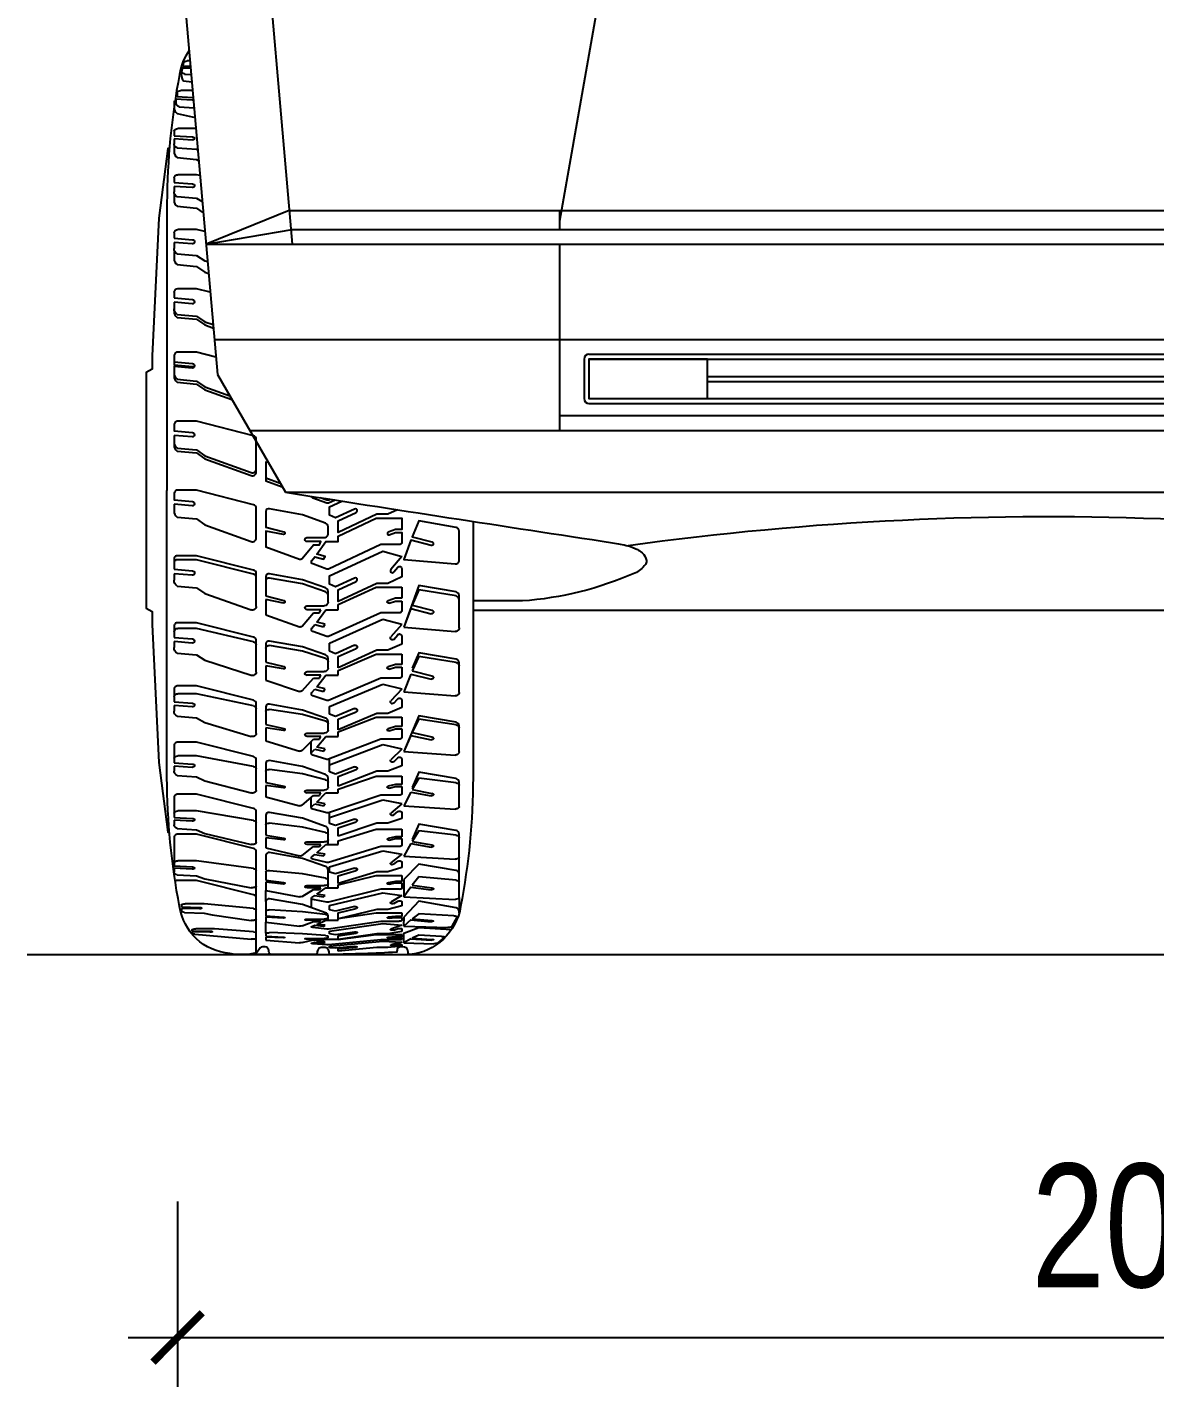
# Model space of a CAD drawing. Header units: millimetres. Extents: x -331 to 8639, y 932 to 5556.
# Drawn here: x 6308 to 7450, y 3164 to 4540 of the extents above; entities that cross this region are included whole.
import ezdxf

# ---------------------------------------------------------------- set-up
doc = ezdxf.new("R2010")
doc.units = ezdxf.units.MM
doc.layers.add('cad-block.com', color=250, linetype='Continuous')
doc.styles.add('KOTE', font='romrust.shx', dxfattribs={"width": 0.8})
doc.dimstyles.new('cad-block.com 50', dxfattribs={"dimscale": 50, "dimtxt": 2.5, "dimasz": 1, "dimexe": 1, "dimexo": 5, "dimgap": 1, "dimtad": 1, "dimdec": 0, "dimzin": 9, "dimdsep": 46, "dimtxsty": 'KOTE', "dimblk": 'ARCHTICK', "dimcen": 0, "dimdle": 1, "dimclrd": 4, "dimclre": 4, "dimclrt": 3, "dimadec": 0, "dimazin": 0, "dimtfac": 0.666667, "dimtdec": 0, "dimtix": 1, "dimtmove": 2, "dimatfit": 0, "dimfxl": 1, "dimtvp": 1, "dimtolj": 1, "dimarcsym": 0})

# ---------------------------------------------------------------- blocks, each defined once
blk = doc.blocks.new('Tesla Cybertruck_front_cad-block.com')
at = {"color": 0}
for p, q in [((-1008.5, 897.5), (-1008.9, 894.2)), ((-999.8, 897.2), (-1008.5, 897.5)), ((-1007, 903.1), (-1007.9, 899.8)), ((-1007.9, 899.8), (-1000, 899.5)), ((-1000.4, 904.7), (-1003.2, 904.7)), ((-1005.9, 891.2), (-999.2, 890.9)), ((-1013.5, 872.4), (-1013.5, 868.7)), ((-1013.5, 868.7), (-998, 867.8)), ((-997.8, 874.7), (-1009.7, 874.7)), ((-1014.7, 866), (-1014.7, 861.8)), ((-998.4, 865), (-1014.7, 866)), ((-1011.6, 858.2), (-996.3, 857.2)), ((-1016.6, 833.4), (-1016.6, 829)), ((-1016.6, 829), (-998, 827.9)), ((-994.4, 836.1), (-1012.8, 836.1)), ((-1016.6, 825.7), (-1016.6, 820.9)), ((-998.4, 824.6), (-1016.6, 825.7)), ((-1013.6, 816.6), (-993.8, 815.3)), ((-993.8, 815.3), (-992.5, 814.7)), ((-1016.6, 786.4), (-1016.6, 781.5)), ((-993.8, 789.5), (-1012.8, 789.5)), ((-990.3, 788.8), (-993.8, 789.5)), ((-1016.6, 781.5), (-998, 780.2)), ((-1016.6, 777.7), (-1016.6, 772.2)), ((-998.4, 776.4), (-1016.6, 777.7)), ((-1013.6, 767.3), (-993.8, 765.7)), ((-993.8, 765.7), (-988, 762.5)), ((-1016.6, 730.6), (-1016.6, 725.1)), ((-993.8, 734.1), (-1012.8, 734.1)), ((-985.3, 732.1), (-993.8, 734.1)), ((-1016.6, 725.1), (-998, 723.7)), ((-1016.6, 721), (-1016.6, 714.8)), ((-998.4, 719.5), (-1016.6, 721)), ((-1013.6, 709.3), (-993.8, 707.7)), ((-993.8, 707.7), (-985.4, 702.4)), ((-985.4, 702.4), (-982.6, 701.5)), ((-1016.6, 670.5), (-1016.6, 664.7)), ((-1016.6, 664.7), (-998, 663.1)), ((-993.8, 674.1), (-1012.8, 674.1)), ((-979.9, 670.7), (-993.8, 674.1)), ((-1016.6, 660.3), (-1016.6, 653.8)), ((-998.4, 658.8), (-1016.6, 660.3)), ((-1013.6, 648), (-993.8, 646.2)), ((-993.8, 646.2), (-985.4, 640.7)), ((-985.4, 640.7), (-977.1, 637.8)), ((-1016.6, 390), (-998, 388.4)), ((-1016.6, 385.5), (-1016.6, 378.9)), ((-998.4, 384), (-1016.6, 385.5)), ((-1013.6, 373), (-993.8, 371.2)), ((-850.4, 354.4), (-811.8, 371.9)), ((-811.8, 371.9), (-786, 371.9)), ((-786, 371.9), (-786, 360.8)), ((-993.8, 371.2), (-985.4, 365.5)), ((-985.4, 365.5), (-938.6, 349)), ((-923.8, 363.3), (-905.4, 358.5)), ((-905.9, 355.9), (-923.8, 359.3)), ((-923.8, 359.3), (-923.8, 343.8)), ((-792.4, 360.8), (-799.8, 358.2)), ((-798.8, 355.7), (-792.4, 357.9)), ((-786, 360.8), (-792.4, 360.8)), ((-792.4, 357.9), (-786, 357.9)), ((-786, 357.9), (-786, 348.1)), ((-887, 332.4), (-875.3, 345.9)), ((-882.2, 353), (-864.5, 353)), ((-867.9, 349), (-881.9, 349)), ((-875.3, 345.9), (-869.3, 345.9)), ((-871.9, 336.6), (-862.9, 349)), ((-869.3, 345.9), (-867.9, 349)), ((-862.9, 349), (-850.4, 349)), ((-807.2, 346), (-860.1, 322)), ((-850.4, 349), (-850.4, 354.4)), ((-788.7, 346), (-807.2, 346)), ((-776.9, 350.3), (-784, 331.4)), ((-776.9, 350.3), (-756.4, 345)), ((-775.4, 353.8), (-755.4, 348.6)), ((-923.8, 343.8), (-889.6, 331.7)), ((-877.1, 330.5), (-874.1, 334.1)), ((-874.1, 334.1), (-865.2, 331.7)), ((-863.5, 334.4), (-871.9, 336.6)), ((-865.2, 331.7), (-863.5, 334.4)), ((-859.1, 315.4), (-805.3, 339.5)), ((-805.3, 339.5), (-785.8, 334.5)), ((-786, 334.3), (-797.1, 321.5)), ((-784, 331.4), (-732, 327)), ((-1016.6, 326.7), (-1016.6, 321.1)), ((-1016.6, 321.1), (-998, 319.6)), ((-1016.6, 316.9), (-1016.6, 310.7)), ((-998.4, 315.4), (-1016.6, 316.9)), ((-993.8, 330.2), (-1012.8, 330.2)), ((-936.3, 316.6), (-993.8, 330.2)), ((-861.9, 321.9), (-876.1, 327)), ((-794.1, 319.1), (-790.1, 323.7)), ((-786, 322.3), (-786, 314.4)), ((-1013.6, 305.1), (-993.8, 303.4)), ((-993.8, 303.4), (-985.4, 298.1)), ((-933.4, 285.9), (-933.4, 313.2)), ((-923.8, 310.3), (-923.8, 296)), ((-886.5, 307.3), (-920.1, 312.8)), ((-863.2, 299.6), (-886.5, 307.3)), ((-859.1, 307.3), (-859.1, 315.4)), ((-853, 304.5), (-859.1, 307.3)), ((-833.9, 313.2), (-853, 304.5)), ((-850.4, 301.6), (-832.2, 309.8)), ((-811.1, 308), (-850.4, 290.2)), ((-850.4, 287.7), (-811.8, 304.1)), ((-811.8, 304.1), (-786, 304.1)), ((-800.2, 308), (-811.1, 308)), ((-786, 314.4), (-800.2, 308)), ((-786, 304.1), (-786, 293.7)), ((-985.4, 298.1), (-938.6, 282.7)), ((-923.8, 296), (-905.4, 291.5)), ((-905.9, 289.1), (-923.8, 292.3)), ((-923.8, 292.3), (-923.8, 277.7)), ((-860.6, 289.9), (-860.6, 296.3)), ((-850.4, 290.2), (-850.4, 301.6)), ((-792.4, 293.7), (-799.8, 291.3)), ((-798.8, 288.9), (-792.4, 291)), ((-786, 293.7), (-792.4, 293.7)), ((-792.4, 291), (-786, 291)), ((-786, 291), (-786, 281.8)), ((-768.7, 301.8), (-775.4, 287.1)), ((-731, 295.7), (-768.7, 301.8)), ((-727.9, 265.4), (-727.9, 292.3)), ((-923.8, 277.7), (-889.6, 266.4)), ((-887, 267), (-875.3, 279.7)), ((-882.2, 286.4), (-864.5, 286.4)), ((-867.9, 282.7), (-881.9, 282.7)), ((-875.3, 279.7), (-869.3, 279.7)), ((-871.9, 271), (-862.9, 282.7)), ((-869.3, 279.7), (-867.9, 282.7)), ((-862.9, 282.7), (-850.4, 282.7)), ((-807.2, 279.8), (-860.1, 257.3)), ((-850.4, 282.7), (-850.4, 287.7)), ((-788.7, 279.8), (-807.2, 279.8)), ((-776.9, 283.9), (-784, 266.1)), ((-776.9, 283.9), (-756.4, 278.9)), ((-775.4, 287.1), (-755.4, 282.2)), ((-993.8, 264.1), (-1012.8, 264.1)), ((-936.3, 251.7), (-993.8, 264.1)), ((-877.1, 265.3), (-874.1, 268.6)), ((-861.9, 257.3), (-876.1, 262)), ((-874.1, 268.6), (-865.2, 266.4)), ((-863.5, 269), (-871.9, 271)), ((-865.2, 266.4), (-863.5, 269)), ((-859.1, 251.1), (-805.3, 273.8)), ((-805.3, 273.8), (-785.8, 269)), ((-786, 268.8), (-797.1, 256.8)), ((-784, 266.1), (-732, 262)), ((-1016.6, 260.9), (-1016.6, 255.8)), ((-1016.6, 255.8), (-998, 254.5)), ((-1016.6, 252), (-1016.6, 246.3)), ((-998.4, 250.7), (-1016.6, 252)), ((-933.4, 223.8), (-933.4, 248.6)), ((-886.5, 243.2), (-920.1, 248.2)), ((-859.1, 243.5), (-859.1, 251.1)), ((-833.9, 249), (-853, 240.9)), ((-786, 250.2), (-800.2, 244.2)), ((-794.1, 254.6), (-790.1, 258.9)), ((-786, 257.6), (-786, 250.2)), ((-1013.6, 241.3), (-993.8, 239.7)), ((-993.8, 239.7), (-985.4, 234.9)), ((-985.4, 234.9), (-938.6, 220.8)), ((-923.8, 245.9), (-923.8, 232.9)), ((-863.2, 236.2), (-886.5, 243.2)), ((-853, 240.9), (-859.1, 243.5)), ((-850.4, 238.2), (-832.2, 245.9)), ((-811.1, 244.2), (-850.4, 227.5)), ((-850.4, 225.4), (-811.8, 240.3)), ((-850.4, 227.5), (-850.4, 238.2)), ((-811.8, 240.3), (-786, 240.3)), ((-800.2, 244.2), (-811.1, 244.2)), ((-786, 240.3), (-786, 230.9)), ((-768.7, 238.2), (-775.4, 224.8)), ((-731, 232.7), (-768.7, 238.2)), ((-923.8, 232.9), (-905.4, 228.8)), ((-905.9, 226.7), (-923.8, 229.5)), ((-923.8, 229.5), (-923.8, 216.3)), ((-882.2, 224.2), (-864.5, 224.2)), ((-867.9, 220.8), (-881.9, 220.8)), ((-871.9, 210.1), (-862.9, 220.8)), ((-869.3, 218.1), (-867.9, 220.8)), ((-862.9, 220.8), (-850.4, 220.8)), ((-860.6, 227.3), (-860.6, 233.2)), ((-850.4, 220.8), (-850.4, 225.4)), ((-792.4, 230.9), (-799.8, 228.6)), ((-798.8, 226.4), (-792.4, 228.4)), ((-786, 230.9), (-792.4, 230.9)), ((-792.4, 228.4), (-786, 228.4)), ((-786, 228.4), (-786, 220)), ((-776.9, 221.9), (-784, 205.7)), ((-776.9, 221.9), (-756.4, 217.3)), ((-775.4, 224.8), (-755.4, 220.4)), ((-727.9, 205.1), (-727.9, 229.5)), ((-923.8, 216.3), (-889.6, 205.9)), ((-887, 206.5), (-875.3, 218.1)), ((-877.1, 204.9), (-874.1, 207.9)), ((-875.3, 218.1), (-869.3, 218.1)), ((-874.1, 207.9), (-865.2, 206)), ((-863.5, 208.3), (-871.9, 210.1)), ((-865.2, 206), (-863.5, 208.3)), ((-807.2, 218.1), (-860.1, 197.7)), ((-859.1, 192), (-805.3, 212.6)), ((-788.7, 218.1), (-807.2, 218.1)), ((-805.3, 212.6), (-785.8, 208.3)), ((-786, 208.1), (-797.1, 197.2)), ((-1016.6, 198.4), (-1016.6, 194)), ((-1016.6, 194), (-998, 192.8)), ((-993.8, 201.2), (-1012.8, 201.2)), ((-936.3, 190.4), (-993.8, 201.2)), ((-861.9, 197.6), (-876.1, 201.9)), ((-794.1, 195.1), (-790.1, 199.1)), ((-786, 197.9), (-786, 191.1)), ((-784, 205.7), (-732, 201.9)), ((-1016.6, 190.7), (-1016.6, 185.7)), ((-998.4, 189.5), (-1016.6, 190.7)), ((-1013.6, 181.4), (-993.8, 180)), ((-993.8, 180), (-985.4, 175.8)), ((-933.4, 166.2), (-933.4, 187.7)), ((-923.8, 185.4), (-923.8, 174.1)), ((-886.5, 183.1), (-920.1, 187.4)), ((-863.2, 176.9), (-886.5, 183.1)), ((-859.1, 185), (-859.1, 192)), ((-853, 182.7), (-859.1, 185)), ((-833.9, 190.1), (-853, 182.7)), ((-850.4, 180.2), (-832.2, 187.2)), ((-811.1, 185.7), (-850.4, 170.5)), ((-850.4, 167.6), (-811.8, 180.5)), ((-850.4, 170.5), (-850.4, 180.2)), ((-811.8, 180.5), (-786, 180.5)), ((-800.2, 185.7), (-811.1, 185.7)), ((-786, 191.1), (-800.2, 185.7)), ((-786, 180.5), (-786, 172.3)), ((-985.4, 175.8), (-938.6, 163.6)), ((-923.8, 174.1), (-905.4, 170.6)), ((-905.9, 168.7), (-923.8, 171.2)), ((-923.8, 171.2), (-923.8, 159.7)), ((-882.2, 166.5), (-864.5, 166.5)), ((-860.6, 169.3), (-860.6, 174.3)), ((-850.4, 163.6), (-850.4, 167.6)), ((-792.4, 172.3), (-799.8, 170.4)), ((-798.8, 168.5), (-792.4, 170.2)), ((-786, 172.3), (-792.4, 172.3)), ((-792.4, 170.2), (-786, 170.2)), ((-786, 170.2), (-786, 162.9)), ((-768.7, 178.7), (-775.4, 167.1)), ((-775.4, 167.1), (-755.4, 163.2)), ((-731, 173.9), (-768.7, 178.7)), ((-727.9, 150), (-727.9, 171.2)), ((-923.8, 159.7), (-889.6, 150.7)), ((-887, 151.2), (-875.3, 161.2)), ((-867.9, 163.6), (-881.9, 163.6)), ((-877.1, 149.8), (-874.1, 152.5)), ((-875.3, 161.2), (-869.3, 161.2)), ((-874.1, 152.5), (-865.2, 150.7)), ((-871.9, 154.3), (-862.9, 163.6)), ((-863.5, 152.7), (-871.9, 154.3)), ((-869.3, 161.2), (-867.9, 163.6)), ((-865.2, 150.7), (-863.5, 152.7)), ((-862.9, 163.6), (-850.4, 163.6)), ((-807.2, 161.3), (-860.1, 143.5)), ((-859.1, 138.6), (-805.3, 156.5)), ((-788.7, 161.3), (-807.2, 161.3)), ((-805.3, 156.5), (-785.8, 152.8)), ((-786, 152.6), (-797.1, 143.1)), ((-776.9, 164.5), (-784, 150.5)), ((-776.9, 164.5), (-756.4, 160.6)), ((-1016.6, 142.9), (-1016.6, 138.9)), ((-1016.6, 138.9), (-998, 137.8)), ((-993.8, 145.4), (-1012.8, 145.4)), ((-936.3, 135.7), (-993.8, 145.4)), ((-861.9, 143.5), (-876.1, 147.2)), ((-859.1, 132.6), (-859.1, 138.6)), ((-786, 137.9), (-800.2, 133.1)), ((-794.1, 141.4), (-790.1, 144.8)), ((-786, 143.7), (-786, 137.9)), ((-784, 150.5), (-732, 147.2)), ((-1016.6, 135.9), (-1016.6, 131.4)), ((-998.4, 134.9), (-1016.6, 135.9)), ((-1013.6, 127.5), (-993.8, 126.3)), ((-993.8, 126.3), (-985.4, 122.5)), ((-933.4, 113.8), (-933.4, 133.3)), ((-923.8, 131.2), (-923.8, 121)), ((-886.5, 129), (-920.1, 133)), ((-863.2, 123.5), (-886.5, 129)), ((-853, 130.5), (-859.1, 132.6)), ((-833.9, 137), (-853, 130.5)), ((-850.4, 128.4), (-832.2, 134.5)), ((-811.1, 133.1), (-850.4, 119.9)), ((-850.4, 119.9), (-850.4, 128.4)), ((-850.4, 115.1), (-811.8, 126.8)), ((-811.8, 126.8), (-786, 126.8)), ((-800.2, 133.1), (-811.1, 133.1)), ((-786, 126.8), (-786, 119.3)), ((-768.7, 125.1), (-775.4, 114.6)), ((-731, 120.8), (-768.7, 125.1)), ((-985.4, 122.5), (-938.6, 111.4)), ((-923.8, 121), (-905.4, 117.8)), ((-905.9, 116.1), (-923.8, 118.3)), ((-923.8, 118.3), (-923.8, 107.9)), ((-882.2, 114.1), (-864.5, 114.1)), ((-867.9, 111.4), (-881.9, 111.4)), ((-871.9, 103.1), (-862.9, 111.4)), ((-869.3, 109.3), (-867.9, 111.4)), ((-862.9, 111.4), (-850.4, 111.4)), ((-860.6, 116.6), (-860.6, 121.2)), ((-850.4, 111.4), (-850.4, 115.1)), ((-792.4, 119.3), (-799.8, 117.6)), ((-798.8, 115.9), (-792.4, 117.4)), ((-786, 119.3), (-792.4, 119.3)), ((-792.4, 117.4), (-786, 117.4)), ((-786, 117.4), (-786, 110.8)), ((-776.9, 112.3), (-784, 99.6)), ((-776.9, 112.3), (-756.4, 108.7)), ((-775.4, 114.6), (-755.4, 111.1)), ((-727.9, 99.1), (-727.9, 118.3)), ((-923.8, 107.9), (-889.6, 99.8)), ((-887, 100.3), (-875.3, 109.3)), ((-877.1, 99), (-874.1, 101.4)), ((-861.9, 93.3), (-876.1, 96.7)), ((-875.3, 109.3), (-869.3, 109.3)), ((-874.1, 101.4), (-865.2, 99.9)), ((-863.5, 101.7), (-871.9, 103.1)), ((-865.2, 99.9), (-863.5, 101.7)), ((-807.2, 109.4), (-860.1, 93.3)), ((-859.1, 88.9), (-805.3, 105.1)), ((-788.7, 109.4), (-807.2, 109.4)), ((-805.3, 105.1), (-785.8, 101.7)), ((-786, 101.5), (-797.1, 93)), ((-784, 99.6), (-732, 96.7)), ((-1016.6, 92.9), (-1016.6, 89.7)), ((-1016.6, 89.7), (-998, 88.8)), ((-1016.6, 87.3), (-1016.6, 83.7)), ((-998.4, 86.5), (-1016.6, 87.3)), ((-993.8, 94.9), (-1012.8, 94.9)), ((-936.3, 87.1), (-993.8, 94.9)), ((-933.4, 69.6), (-933.4, 85.2)), ((-923.8, 83.5), (-923.8, 75.3)), ((-886.5, 81.8), (-920.1, 84.9)), ((-859.1, 83.5), (-859.1, 88.9)), ((-853, 81.6), (-859.1, 83.5)), ((-833.9, 87.4), (-853, 81.6)), ((-850.4, 79.6), (-832.2, 85.1)), ((-811.1, 83.9), (-850.4, 72)), ((-800.2, 83.9), (-811.1, 83.9)), ((-786, 88.2), (-800.2, 83.9)), ((-794.1, 91.4), (-790.1, 94.5)), ((-786, 93.5), (-786, 88.2)), ((-1013.6, 80.6), (-993.8, 79.6)), ((-993.8, 79.6), (-985.4, 76.6)), ((-985.4, 76.6), (-938.6, 67.7)), ((-923.8, 75.3), (-905.4, 72.8)), ((-905.9, 71.4), (-923.8, 73.2)), ((-923.8, 73.2), (-923.8, 64.9)), ((-863.2, 77.4), (-886.5, 81.8)), ((-882.2, 69.8), (-864.5, 69.8)), ((-860.6, 71.8), (-860.6, 75.5)), ((-850.4, 70.6), (-811.8, 80)), ((-850.4, 72), (-850.4, 79.6)), ((-850.4, 67.7), (-850.4, 70.6)), ((-811.8, 80), (-786, 80)), ((-792.4, 74), (-799.8, 72.7)), ((-798.8, 71.3), (-792.4, 72.5)), ((-786, 74), (-792.4, 74)), ((-792.4, 72.5), (-786, 72.5)), ((-786, 80), (-786, 74)), ((-786, 72.5), (-786, 67.2)), ((-768.7, 78.6), (-775.4, 70.3)), ((-775.4, 70.3), (-755.4, 67.5)), ((-731, 75.2), (-768.7, 78.6)), ((-727.9, 57.9), (-727.9, 73.2)), ((-923.8, 64.9), (-889.6, 58.4)), ((-887, 58.8), (-875.3, 66)), ((-867.9, 67.7), (-881.9, 67.7)), ((-877.1, 57.8), (-874.1, 59.7)), ((-861.9, 53.2), (-876.1, 55.9)), ((-875.3, 66), (-869.3, 66)), ((-874.1, 59.7), (-865.2, 58.4)), ((-871.9, 61.1), (-862.9, 67.7)), ((-863.5, 59.9), (-871.9, 61.1)), ((-869.3, 66), (-867.9, 67.7)), ((-865.2, 58.4), (-863.5, 59.9)), ((-862.9, 67.7), (-850.4, 67.7)), ((-807.2, 66.1), (-860.1, 53.2)), ((-859.1, 49.7), (-805.3, 62.6)), ((-788.7, 66.1), (-807.2, 66.1)), ((-805.3, 62.6), (-785.8, 59.9)), ((-786, 59.8), (-797.1, 53)), ((-776.9, 68.4), (-784, 58.3)), ((-784, 58.3), (-732, 55.9)), ((-776.9, 68.4), (-756.4, 65.5)), ((-1009.2, 50.1), (-1009.2, 48.2)), ((-1009.2, 48.2), (-990.6, 47.7)), ((-1009.2, 46.7), (-1009.2, 44.5)), ((-991, 46.2), (-1009.2, 46.7)), ((-1006.2, 42.6), (-986.3, 42)), ((-986.3, 51.4), (-1005.4, 51.4)), ((-936.3, 46.6), (-986.3, 51.4)), ((-986.3, 42), (-977.9, 40.1)), ((-933.4, 35.8), (-933.4, 45.4)), ((-923.8, 44.4), (-923.8, 39.3)), ((-886.5, 43.3), (-920.1, 45.2)), ((-863.2, 40.6), (-886.5, 43.3)), ((-859.1, 45.3), (-859.1, 49.7)), ((-853, 43.9), (-859.1, 45.3)), ((-833.9, 48.5), (-853, 43.9)), ((-850.4, 42.3), (-832.2, 46.7)), ((-811.1, 45.7), (-850.4, 36.2)), ((-850.4, 36.2), (-850.4, 42.3)), ((-850.4, 36.4), (-811.8, 42.2)), ((-811.8, 42.2), (-786, 42.2)), ((-800.2, 45.7), (-811.1, 45.7)), ((-786, 49.2), (-800.2, 45.7)), ((-794.1, 51.7), (-790.1, 54.2)), ((-786, 53.4), (-786, 49.2)), ((-786, 42.2), (-786, 38.5)), ((-768.7, 41.4), (-775.4, 36.2)), ((-733.2, 39.2), (-768.7, 41.4)), ((-977.9, 40.1), (-938.6, 34.6)), ((-923.8, 39.3), (-905.4, 37.8)), ((-905.9, 36.9), (-923.8, 38)), ((-923.8, 38), (-923.8, 32.9)), ((-923.8, 32.9), (-889.6, 28.9)), ((-887, 29.2), (-875.3, 33.6)), ((-882.2, 36), (-864.5, 36)), ((-867.9, 34.7), (-881.9, 34.7)), ((-877.1, 28.5), (-874.1, 29.7)), ((-875.3, 33.6), (-869.3, 33.6)), ((-874.1, 29.7), (-865.2, 28.9)), ((-871.9, 30.5), (-862.9, 34.7)), ((-863.5, 29.8), (-871.9, 30.5)), ((-869.3, 33.6), (-867.9, 34.7)), ((-865.2, 28.9), (-863.5, 29.8)), ((-862.9, 34.7), (-850.4, 34.7)), ((-860.6, 37.2), (-860.6, 39.4)), ((-807.2, 33.6), (-860.1, 25.7)), ((-859.1, 23.6), (-805.3, 31.5)), ((-850.4, 34.7), (-850.4, 36.4)), ((-788.7, 33.6), (-807.2, 33.6)), ((-805.3, 31.5), (-785.8, 29.9)), ((-792.4, 38.5), (-799.8, 37.7)), ((-798.8, 36.8), (-792.4, 37.6)), ((-786, 29.8), (-797.1, 25.6)), ((-786, 38.5), (-792.4, 38.5)), ((-792.4, 37.6), (-786, 37.6)), ((-786, 37.6), (-786, 34.4)), ((-776.9, 35.1), (-784, 28.8)), ((-784, 28.8), (-739.2, 27.4)), ((-776.9, 35.1), (-756.4, 33.3)), ((-775.4, 36.2), (-755.4, 34.5)), ((-735, 28.6), (-730, 38)), ((-998.5, 25.2), (-998.5, 24)), ((-998.5, 24), (-979.9, 23.7)), ((-998.5, 23.1), (-998.5, 21.7)), ((-980.3, 22.7), (-998.5, 23.1)), ((-995.5, 20.5), (-938.6, 15.5)), ((-975.6, 26), (-994.7, 26)), ((-936.3, 23), (-975.6, 26)), ((-933.4, 16.3), (-933.4, 22.3)), ((-923.8, 21.6), (-923.8, 18.5)), ((-923.8, 18.5), (-905.4, 17.5)), ((-905.9, 17), (-923.8, 17.7)), ((-923.8, 17.7), (-923.8, 14.5)), ((-923.8, 14.5), (-889.6, 12)), ((-886.5, 21), (-920.1, 22.2)), ((-887, 12.1), (-875.3, 14.9)), ((-863.2, 19.3), (-886.5, 21)), ((-882.2, 16.4), (-864.5, 16.4)), ((-867.9, 15.5), (-881.9, 15.5)), ((-861.9, 25.7), (-876.1, 27.4)), ((-875.3, 14.9), (-869.3, 14.9)), ((-871.9, 13), (-862.9, 15.5)), ((-869.3, 14.9), (-867.9, 15.5)), ((-862.9, 15.5), (-850.4, 15.5)), ((-860.6, 17.1), (-860.6, 18.5)), ((-807.2, 14.9), (-860.1, 10)), ((-859.1, 20.9), (-859.1, 23.6)), ((-853, 20), (-859.1, 20.9)), ((-833.9, 22.8), (-853, 20)), ((-850.4, 19), (-832.2, 21.7)), ((-811.1, 21.1), (-850.4, 15.3)), ((-850.4, 15.3), (-811.8, 20.3)), ((-850.4, 15.3), (-850.4, 19)), ((-850.4, 15.5), (-850.4, 16.7)), ((-811.8, 20.3), (-786, 20.3)), ((-800.2, 21.1), (-811.1, 21.1)), ((-788.7, 14.9), (-807.2, 14.9)), ((-786, 23.2), (-800.2, 21.1)), ((-792.4, 18), (-799.8, 17.4)), ((-798.8, 16.9), (-792.4, 17.4)), ((-794.1, 24.8), (-790.1, 26.3)), ((-786, 18), (-792.4, 18)), ((-792.4, 17.4), (-786, 17.4)), ((-786, 25.8), (-786, 23.2)), ((-786, 20.3), (-786, 18)), ((-786, 17.4), (-786, 15.4)), ((-776.9, 15.8), (-784, 11.9)), ((-776.9, 15.8), (-756.4, 14.7)), ((-768.7, 19.7), (-775.4, 16.5)), ((-775.4, 16.5), (-755.4, 15.4)), ((-745.7, 18.4), (-768.7, 19.7)), ((-749.3, 11.8), (-742.5, 17.7)), ((-877.1, 11.7), (-874.1, 12.5)), ((-861.9, 10), (-876.1, 11)), ((-874.1, 12.5), (-865.2, 12)), ((-863.5, 12.5), (-871.9, 13)), ((-865.2, 12), (-863.5, 12.5)), ((-859.1, 8.6), (-805.3, 13.6)), ((-859.1, 6.9), (-859.1, 8.6)), ((-853, 6.4), (-859.1, 6.9)), ((-833.9, 8.2), (-853, 6.4)), ((-850.4, 5.8), (-832.2, 7.5)), ((-811.1, 7.1), (-850.4, 3.4)), ((-850.4, 3.4), (-850.4, 5.8)), ((-800.2, 7.1), (-811.1, 7.1)), ((-805.3, 13.6), (-785.8, 12.5)), ((-786, 8.4), (-800.2, 7.1)), ((-786, 12.5), (-797.1, 9.9)), ((-794.1, 9.4), (-790.1, 10.3)), ((-786, 10), (-786, 8.4)), ((-784, 11.9), (-753.5, 11))]:
    blk.add_line(p, q, dxfattribs=at)
for points in [[(-930.6, 1102.9), (-897, 719.1)], [(-1014, 1060), (-972.6, 587.1)], [(-570.9, 1056.6), (-626.3, 742.5)], [(-1021.4, 816.1), (-1023.1, 816.1), (-1032.1, 745.6), (-1038.8, 606), (-1038.8, 592.6), (-1045, 589.3), (-1045, 470), (-1045, 350.7), (-1038.8, 347.4), (-1038.8, 334), (-1032.1, 194.4), (-1023.1, 123.9), (-1021.4, 123.9)], [(-900, 753.4), (-984.2, 719.1), (-897, 734.1)], [(-900, 753.4), (0, 753.4)], [(-626.3, 753.5), (-626.3, 734.1)], [(-898.3, 734.1), (0, 734.1)], [(-984.2, 719.1), (0, 719.1)], [(-626.4, 719.1), (-626.4, 622.8)], [(-975.8, 622.8), (0, 622.8)], [(-626.4, 622.8), (-626.4, 530.6)], [(-596.4, 607.8), (0, 607.8)], [(-601.4, 602.8), (-601.4, 562.8)], [(-596.4, 602.8), (0, 602.8)], [(-972.6, 587.1), (-903.9, 468)], [(-476.4, 585.3), (0, 585.3)], [(-476.4, 580.3), (0, 580.3)], [(-596.4, 562.8), (0, 562.8)], [(-596.4, 557.8), (0, 557.8)], [(-626.4, 545.6), (0, 545.6)], [(-940, 530.6), (0, 530.6)], [(-921.2, 498), (-923.8, 498.5), (-923.8, 482.5), (-909.2, 477.2)], [(-923.8, 482.5), (-923.8, 479.5), (-907, 473.4)], [(-903.9, 468), (0, 468)], [(-663.9, 358), (-713.8, 358)], [(-713.8, 348.8), (0, 348.8)], [(-877.7, 203.7), (-877.7, 215.7)], [(-859.1, 192), (-859.1, 198.1)], [(-877.7, 148.8), (-877.7, 159.2)], [(-859.1, 138.6), (-859.1, 143.9)], [(-933.4, 56.9), (-933.4, 69.6)], [(-783.9, 75.9), (-784, 58.3)], [(-923.8, 53.8), (-923.8, 64.9)], [(-877.7, 57), (-877.8, 47.5)], [(-727.9, 57.9), (-727.9, 43.8)], [(-923.8, 21.6), (-923.8, 32.9)], [(-784, 28.8), (-783.7, 38.2)], [(-784, 11.9), (-784, 21.8), (-768.9, 27.3), (-735.6, 25.3)]]:
    blk.add_lwpolyline(points, dxfattribs=at)
for points in [[(-1001.3, 915.3, 0.118361), (-1011.1, 891, 0.046377), (-1023.8, 760.7), (-1023.8, 469.9)], [(-1009, 894.1), (-1009, 894.1, 0.208309), (-1007.1, 884.4), (-998.6, 883.6)], [(-1016.6, 864.4), (-1016.6, 857.5, 0.253285), (-1013.6, 851.5), (-995.4, 847.3)], [(-1016.6, 819.7), (-1016.6, 812.9, 0.253285), (-1013.6, 806.8), (-993.8, 804.9), (-991.6, 803.4)], [(-1016.6, 770.4), (-1016.6, 763.6, 0.253285), (-1013.6, 757.5), (-993.8, 755.7), (-987, 750.9)], [(-1016.6, 711.4), (-1016.6, 704.5, 0.253285), (-1013.6, 698.5), (-993.8, 696.6), (-985.4, 690.8), (-981.6, 689.4)], [(-1016.6, 658), (-1016.6, 651.2, 0.253285), (-1013.6, 645.1), (-993.8, 643.2), (-985.4, 637.4), (-976.8, 634.3)], [(-974.2, 604.9), (-993.8, 610), (-1012.8, 610, 0.414214), (-1016.6, 606.1), (-1016.6, 600), (-998, 598.4, -1), (-998.4, 593.8), (-1016.6, 595.4), (-1016.6, 588.5, 0.253285), (-1013.6, 582.5), (-993.8, 580.6), (-985.4, 574.8), (-960.2, 565.6)], [(-1016.6, 603.1), (-1016.6, 597), (-998, 595.4, -0.196679), (-996.5, 594.6, -0.196679)], [(-1016.6, 592.4), (-1016.6, 585.5, 0.253285), (-1013.6, 579.5), (-993.8, 577.6), (-985.4, 571.8), (-958, 561.8)], [(-1016.6, 522.6), (-1016.6, 515.7, 0.253285), (-1013.6, 509.6), (-993.8, 507.8), (-985.4, 502), (-938.6, 484.9, 0.520567), (-933.4, 488.6), (-933.4, 491.6)], [(-933.1, 1.6, -0.094315), (-960.1, 1), (-960.1, 1, -0.349124), (-1011.1, 48.8, -0.046377), (-1023.8, 179.1), (-1023.8, 469.9)], [(-903.9, 468), (-903.9, 468, 0.000963), (-572.6, 416.9)], [(-853.6, 460.1), (-860.1, 457.1, -0.198912), (-861.9, 457), (-876.1, 462.2, -0.16308), (-877.6, 463.9, -0.16308)], [(-858.4, 460.9), (-860.1, 460.1, -0.198912), (-861.9, 460), (-868.7, 462.5)], [(-790.2, 450.3), (-800.2, 445.7), (-811.1, 445.7), (-850.4, 427.3), (-850.4, 439), (-832.2, 447.5, 1), (-833.9, 451), (-853, 442.1), (-859.1, 444.9), (-859.1, 453.3), (-846.6, 459.1)], [(-713.8, 438.5), (-713.8, 179.1, -0.046377), (-726.4, 48.8, -0.341831), (-778, 0), (-778, 0, -0.31275), (-779.5, 1), (-779.5, 1, 0.121085), (-780.8, 6.5, 0.3116), (-790.5, 6.4), (-790.5, 6.4, -0.011535), (-791.1, 2.4, -0.009691), (-858.1, 0), (-858.1, 0, -0.352115), (-859.5, 1.6, 0.156405), (-860.9, 5.6), (-860.9, 5.6, 0.224402), (-864.7, 7.3), (-865.6, 7.3), (-866.6, 7.3, 0.224402), (-870.4, 5.6), (-870.4, 5.6, 0.156405), (-871.8, 1.6, -0.352115), (-873.2, 0)], [(-572.6, 416.9, -0.024887), (-556.8, 413.8, -0.052995), (-547.4, 410.1, -0.058072), (-542.6, 406.8, -0.183462), (-538.3, 398.8, -0.192039), (-539.3, 394.8, -0.133016), (-550, 386.2, -0.085805), (-663.9, 358, 14.885013)], [(-933.4, 356.6), (-933.4, 385.7, 0.399567), (-936.3, 389.3), (-993.8, 403.8), (-1012.8, 403.8, 0.480115), (-1016.6, 400), (-1016.6, 394.1)], [(-933.4, 352.5), (-933.4, 381.6, 0.399567), (-936.3, 385.2), (-993.8, 399.7), (-1012.8, 399.7, 0.480115), (-1016.6, 395.9), (-1016.6, 390)], [(-786, 402.9), (-797.1, 389.7, 1), (-794.1, 387.3), (-790.1, 392.1, -0.700208), (-786, 390.6), (-786, 382.5), (-800.2, 375.8), (-811.1, 375.8), (-850.4, 357.5), (-850.4, 369.2), (-832.2, 377.7, 1), (-833.9, 381.2), (-853, 372.3), (-859.1, 375.1), (-859.1, 383.5), (-805.3, 408.4), (-785.8, 403.1)], [(-860.6, 360.8), (-860.6, 367.7, 0.364452), (-863.2, 371.2), (-886.5, 379.4), (-920.1, 385.3, 0.426441), (-923.8, 382.6), (-923.8, 367.4)], [(-860.6, 356.7), (-860.6, 363.5, 0.364452), (-863.2, 367.1), (-886.5, 375.3), (-920.1, 381.1, 0.426441), (-923.8, 378.5), (-923.8, 363.3)], [(-727.9, 334.8), (-727.9, 363.4, 0.36291), (-731, 367.1), (-768.7, 373.5), (-784, 331.4)], [(-727.9, 330.7), (-727.9, 359.3, 0.36291), (-731, 363), (-768.7, 369.4), (-775.4, 353.8)], [(-933.4, 288.7), (-933.4, 317.8, 0.399567), (-936.3, 321.4), (-993.8, 335.9), (-1012.8, 335.9, 0.480115), (-1016.6, 332.1), (-1016.6, 326.2)], [(-860.6, 292.9), (-860.6, 299.8, 0.364452), (-863.2, 303.3), (-886.5, 311.5), (-920.1, 317.3, 0.426441), (-923.8, 314.7), (-923.8, 299.5)], [(-727.9, 266.9), (-727.9, 295.5, 0.36291), (-731, 299.2), (-768.7, 305.6), (-775.4, 290)], [(-933.4, 224.8), (-933.4, 253.8, 0.399567), (-936.3, 257.4), (-993.8, 271.9), (-1012.8, 271.9, 0.480115), (-1016.6, 268.2), (-1016.6, 262.2)], [(-860.6, 229), (-860.6, 235.8, 0.364452), (-863.2, 239.3), (-886.5, 247.5), (-920.1, 253.4, 0.426441), (-923.8, 250.7), (-923.8, 235.5)], [(-727.9, 229.5), (-727.9, 231.5, 0.36291), (-731, 235.2), (-768.7, 241.6), (-784, 205.7)], [(-933.4, 167.7), (-933.4, 196.8, 0.399567), (-936.3, 200.4), (-993.8, 214.9), (-1012.8, 214.9, 0.480115), (-1016.6, 211.1), (-1016.6, 198.4)], [(-860.6, 171.9), (-860.6, 178.7, 0.364452), (-863.2, 182.2), (-886.5, 190.5), (-920.1, 196.3, 0.426441), (-923.8, 193.6), (-923.8, 178.4)], [(-727.9, 171.2), (-727.9, 174.5, 0.36291), (-731, 178.1), (-768.7, 184.6), (-775.4, 169)], [(-933.4, 115.2), (-933.4, 144.3, 0.399567), (-936.3, 147.9), (-993.8, 162.3), (-1012.8, 162.3, 0.480115), (-1016.6, 158.6), (-1016.6, 140.9)], [(-860.6, 111.4), (-860.6, 126.2, 0.364452), (-863.2, 129.7), (-886.5, 138), (-920.1, 143.8, 0.426441), (-923.8, 141.1), (-923.8, 125.9)], [(-727.9, 81.4), (-727.9, 122, 0.36291), (-731, 125.6), (-768.7, 132.1), (-775.4, 116.5)], [(-933.4, 74.6), (-933.4, 103.7, 0.399567), (-936.3, 107.3), (-993.8, 121.8), (-1012.8, 121.8, 0.480115), (-1016.6, 118), (-1016.6, 92.9)], [(-860.6, 67.7), (-860.6, 85.7, 0.364452), (-863.2, 89.2), (-886.5, 97.4), (-920.1, 103.2, 0.426441), (-923.8, 100.6), (-923.8, 85.4)], [(-727.9, 73.2), (-727.9, 81.4, 0.36291), (-731, 85.1), (-768.7, 91.5), (-783.9, 75.9)], [(-933.4, 0), (-933.4, 56.9, 0.399567), (-936.3, 60.5), (-993.8, 75), (-1012.8, 75, 0.215103), (-1015.5, 74.1, 0.215103)], [(-860.6, 34.7), (-860.6, 38.8, 0.364452), (-863.2, 42.4), (-886.5, 50.6), (-920.1, 56.4, 0.426441), (-923.8, 53.8), (-923.8, 38.6)], [(-727.9, 42.3), (-727.9, 43.8, 0.36291), (-731, 47.4), (-768.7, 53.9), (-783.7, 38.2)], [(-873.2, 0), (-935.8, 0, 0.001299), (-916.6, 0), (-917.9, 0, -0.3981), (-920.6, 3, 0.106703), (-921.2, 5.6, 0.16056), (-922.8, 7.4, 0.079105), (-925.8, 7.8, 0.323255), (-930.2, 5.8), (-932.6, 2.3, -0.079134), (-933.1, 1.6, -0.079134)]]:
    blk.add_lwpolyline(points, format="xyb", dxfattribs=at)
blk.add_lwpolyline([(-476.4, 602.8), (-596.4, 602.8), (-596.4, 562.8), (-476.4, 562.8)], close=True, dxfattribs=at)
for points in [[(-1016.6, 525.6), (-1016.6, 518.7, 0.253285), (-1013.6, 512.6), (-993.8, 510.8), (-985.4, 505), (-938.6, 487.9, 0.520567), (-933.4, 491.6), (-933.4, 521.5, 0.341648), (-936.3, 525.2), (-993.8, 540.1), (-1012.8, 540.1, 0.414214), (-1016.6, 536.3), (-1016.6, 530.2), (-998, 528.6, -1), (-998.4, 524)], [(-1016.6, 455.8), (-1016.6, 448.9, 0.253285), (-1013.6, 442.8), (-993.8, 441), (-985.4, 435.2), (-938.6, 418.1, 0.520567), (-933.4, 421.7), (-933.4, 451.7, 0.341648), (-936.3, 455.4), (-993.8, 470.3), (-1012.8, 470.3, 0.414214), (-1016.6, 466.5), (-1016.6, 460.4), (-998, 458.8, -1), (-998.4, 454.2)], [(-860.6, 426.1), (-860.6, 433.1, 0.315299), (-863.2, 436.7), (-886.5, 445.2), (-920.1, 451.2, 0.487035), (-923.8, 448.5), (-923.8, 432.8), (-905.4, 427.9, -0.932515), (-905.9, 425.2), (-923.8, 428.7), (-923.8, 412.7), (-889.6, 400.3, 0.315299), (-887, 401), (-875.3, 414.9), (-869.3, 414.9), (-867.9, 418.2), (-881.9, 418.2, -1), (-882.2, 422.2), (-864.5, 422.2, 0.414214)], [(-876.1, 395.4, -0.520567), (-877.1, 399), (-874.1, 402.7), (-865.2, 400.3), (-863.5, 403.1), (-871.9, 405.3), (-862.9, 418.2), (-850.4, 418.2), (-850.4, 423.7), (-811.8, 441.7), (-786, 441.7), (-786, 430.3), (-792.4, 430.3), (-799.8, 427.6, 1), (-798.8, 425), (-792.4, 427.3), (-786, 427.3), (-786, 417.2, -0.466308), (-788.7, 415), (-807.2, 415), (-860.1, 390.3, -0.198912), (-861.9, 390.2)], [(-755.4, 417.7, -1), (-756.4, 414), (-776.9, 419.4), (-784, 399.9), (-732, 395.4, 0.440011), (-727.9, 399.2), (-727.9, 428.7, 0.36397), (-731, 432.5), (-768.7, 439.1), (-775.4, 423)]]:
    blk.add_lwpolyline(points, format="xyb", close=True, dxfattribs=at)
for centre, radius, start, end in [((-596.4, 602.8), 5, 90, 180), ((-596.4, 562.8), 5, 180, 270), ((-130.9, -2668.6), 3111.7, 87.5894, 97.8679)]:
    blk.add_arc(centre, radius, start, end, dxfattribs=at)
at = {"color": 0, "extrusion": (0, 0, -1)}
for centre, major_axis, ratio, start_param, end_param in [((-1003.2, 902.8), (-3.82, 0), 0.493694, 0.141477, 1.570796), ((-1001.8, 894.1), (7.14, 0), 0.49, 2.178756, 3.171029), ((-1009.7, 872.4), (-3.85, 0), 0.6, 0, 1.570796), ((-998.2, 866.4), (-2.31, 0), 0.6, 1.658063, 2.046168), ((-1007.5, 861.7), (7.14, 0), 0.6, 2.178756, 3.171029), ((-998.2, 866.4), (-2.31, 0), 0.6, 4.132127, 4.799655), ((-1012.8, 833.4), (3.85, 0), 0.71, 3.141593, 4.712389), ((-998.2, 826.3), (2.31, 0), 0.71, -1.48353, 1.658063), ((-1009.5, 820.7), (7.14, 0), 0.71, 2.178756, 3.171029), ((-1012.8, 786.4), (3.85, 0), 0.81, 3.141593, 4.712389), ((-1009.5, 772), (7.14, 0), 0.81, 2.178756, 3.171029), ((-998.2, 778.3), (-2.31, 0), 0.81, 1.658063, 4.799655), ((-1012.8, 730.6), (3.85, 0), 0.9, 3.141593, 4.712389), ((-998.2, 721.6), (-2.31, 0), 0.9, 1.658063, 4.799655), ((-1009.5, 714.6), (7.14, 0), 0.9, 2.178756, 3.171029), ((-1012.8, 670.5), (3.85, 0), 0.95, 3.141593, 4.712389), ((-998.2, 660.9), (2.31, 0), 0.95, -1.48353, 1.658063), ((-1009.5, 653.6), (7.14, 0), 0.95, 2.178756, 3.171029), ((-998.2, 386.2), (-2.31, 0), 0.97, 1.658063, 4.799655), ((-1009.5, 378.7), (7.14, 0), 0.97, 2.178756, 3.171029), ((-905.7, 357.2), (-1.34, 0), 0.97, 1.832596, 4.834562), ((-799.3, 357), (-1.41, 0), 0.97, 4.363323, 7.504916), ((-937.3, 352.5), (-3.85, 0), 0.97, 3.141593, 5.061455), ((-882, 351), (2.04, 0), 0.97, 1.48353, 4.625123), ((-864.5, 356.7), (3.85, 0), 0.97, 0, 1.570796), ((-788.3, 348.1), (2.27, 0), 0.97, 0, 1.745329), ((-755.9, 346.8), (1.93, 0), 0.97, -1.308997, 1.832596), ((-888.8, 333.8), (2.31, 0), 0.97, 0.698132, 1.919862), ((-875.3, 329.1), (-2.31, 0), 0.97, -1.22173, 0.698132), ((-731.7, 330.7), (3.85, 0), 0.97, 0, 1.658063), ((-1012.8, 326.7), (3.85, 0), 0.91, 3.141593, 4.712389), ((-998.2, 317.5), (2.31, 0), 0.91, -1.48353, 1.658063), ((-937.3, 313.2), (-3.85, 0), 0.91, 1.824732, 3.141593), ((-861.1, 324.1), (-2.31, 0), 0.97, 4.276057, 5.061455), ((-795.6, 320.3), (-1.93, 0), 0.97, 3.839724, 6.981317), ((-788.3, 322.3), (2.31, 0), 0.97, 3.839724, 6.283185), ((-1009.5, 310.5), (7.14, 0), 0.91, 2.178756, 3.171029), ((-920.9, 310.2), (2.89, 0), 0.91, 3.153437, 4.966325), ((-833.1, 311.5), (1.93, 0), 0.97, 4.276057, 7.417649), ((-905.7, 290.3), (1.34, 0), 0.91, -1.308997, 1.692969), ((-864.5, 289.9), (3.85, 0), 0.91, 0, 1.570796), ((-864.5, 296.3), (3.85, 0), 0.91, -1.22173, 0), ((-799.3, 290.1), (-1.41, 0), 0.91, 4.363323, 7.504916), ((-731.7, 292.3), (-3.85, 0), 0.91, 1.745329, 3.141593), ((-937.3, 285.9), (-3.85, 0), 0.91, 3.141593, 5.061455), ((-882, 284.5), (-2.04, 0), 0.91, 4.625123, 7.766715), ((-788.3, 281.8), (2.27, 0), 0.91, 0, 1.745329), ((-755.9, 280.5), (1.93, 0), 0.91, -1.308997, 1.832596), ((-1012.8, 260.9), (-3.85, 0), 0.83, 0, 1.570796), ((-888.8, 268.4), (2.31, 0), 0.91, 0.698132, 1.919862), ((-875.3, 263.9), (-2.31, 0), 0.91, -1.22173, 0.698132), ((-731.7, 265.4), (3.85, 0), 0.91, 0, 1.658063), ((-998.2, 252.6), (-2.31, 0), 0.83, 1.658063, 4.799655), ((-937.3, 248.6), (-3.85, 0), 0.83, 1.824732, 3.141593), ((-920.9, 245.9), (-2.89, 0), 0.83, 0.011844, 1.824732), ((-861.1, 259.2), (2.31, 0), 0.91, 1.134464, 1.919862), ((-833.1, 247.4), (1.93, 0), 0.91, 4.276057, 7.417649), ((-795.6, 255.7), (-1.93, 0), 0.91, 3.839724, 6.981317), ((-788.3, 257.6), (2.31, 0), 0.91, 3.839724, 6.283185), ((-1009.5, 246.1), (7.14, 0), 0.83, 2.178756, 3.171029), ((-864.5, 233.2), (3.85, 0), 0.83, -1.22173, 0), ((-937.3, 223.8), (-3.85, 0), 0.83, 3.141593, 5.061455), ((-905.7, 227.8), (-1.34, 0), 0.83, 1.832596, 4.834562), ((-882, 222.5), (2.04, 0), 0.83, 1.48353, 4.625123), ((-864.5, 227.3), (3.85, 0), 0.83, 0, 1.570796), ((-799.3, 227.5), (1.41, 0), 0.83, 1.22173, 4.363323), ((-755.9, 218.8), (1.93, 0), 0.83, -1.308997, 1.832596), ((-731.7, 229.5), (-3.85, 0), 0.83, 1.745329, 3.141593), ((-888.8, 207.7), (-2.31, 0), 0.83, 3.839724, 5.061455), ((-788.3, 220), (2.27, 0), 0.83, 0, 1.745329), ((-1012.8, 198.4), (3.85, 0), 0.72, 3.141593, 4.712389), ((-998.2, 191.2), (-2.31, 0), 0.72, 1.658063, 4.799655), ((-875.3, 203.7), (2.31, 0), 0.83, 1.919862, 3.839724), ((-861.1, 199.4), (-2.31, 0), 0.83, 4.276057, 5.061455), ((-795.6, 196.2), (-1.93, 0), 0.83, 3.839724, 6.981317), ((-788.3, 197.9), (2.31, 0), 0.83, 3.839724, 6.283185), ((-731.7, 205.1), (3.85, 0), 0.83, 0, 1.658063), ((-1009.5, 185.6), (7.14, 0), 0.72, 2.178756, 3.171029), ((-937.3, 187.7), (-3.85, 0), 0.72, 1.824732, 3.141593), ((-920.9, 185.4), (-2.89, 0), 0.72, 0.011844, 1.824732), ((-833.1, 188.6), (1.92, 0), 0.83, 4.276057, 7.417649), ((-937.3, 166.2), (3.85, 0), 0.72, 0, 1.919862), ((-905.7, 169.7), (-1.34, 0), 0.72, 1.832596, 4.834562), ((-882, 165), (2.04, 0), 0.72, 1.48353, 4.625123), ((-864.5, 169.3), (3.85, 0), 0.72, 0, 1.570796), ((-864.5, 174.3), (-3.85, 0), 0.72, 1.919862, 3.141593), ((-799.3, 169.5), (-1.41, 0), 0.72, 4.363323, 7.504916), ((-731.7, 171.2), (-3.85, 0), 0.72, 1.745329, 3.141593), ((-788.3, 162.9), (2.27, 0), 0.72, 0, 1.745329), ((-755.9, 161.9), (1.93, 0), 0.72, -1.308997, 1.832596), ((-1012.8, 142.9), (3.85, 0), 0.65, 3.141593, 4.712389), ((-998.2, 136.4), (-2.31, 0), 0.65, 1.658063, 4.799655), ((-888.8, 152.3), (2.31, 0), 0.72, 0.698132, 1.919862), ((-875.3, 148.8), (2.31, 0), 0.72, 1.919862, 3.839724), ((-861.1, 145), (-2.31, 0), 0.72, 4.276057, 5.061455), ((-795.6, 142.2), (-1.93, 0), 0.72, 3.839724, 6.981317), ((-788.3, 143.7), (2.31, 0), 0.72, 3.839724, 6.283185), ((-731.7, 150), (3.85, 0), 0.72, 0, 1.658063), ((-1009.5, 131.3), (-7.14, 0), 0.65, -0.962837, 0.029436), ((-937.3, 133.3), (-3.85, 0), 0.65, 1.824732, 3.141593), ((-920.9, 131.1), (-2.89, 0), 0.65, 0.011844, 1.824732), ((-833.1, 135.7), (1.92, 0), 0.72, 4.276057, 7.417649), ((-937.3, 113.8), (-3.85, 0), 0.65, 3.141593, 5.061455), ((-905.7, 116.9), (-1.34, 0), 0.65, 1.832596, 4.834562), ((-882, 112.8), (-2.04, 0), 0.65, 4.625123, 7.766715), ((-864.5, 116.6), (3.85, 0), 0.65, 0, 1.570796), ((-864.5, 121.2), (-3.85, 0), 0.65, 1.919862, 3.141593), ((-799.3, 116.7), (1.41, 0), 0.65, 1.22173, 4.363323), ((-788.3, 110.8), (2.27, 0), 0.65, 0, 1.745329), ((-755.9, 109.9), (1.93, 0), 0.65, -1.308997, 1.832596), ((-731.7, 118.3), (-3.85, 0), 0.65, 1.745329, 3.141593), ((-888.8, 101.2), (2.31, 0), 0.65, 0.698132, 1.919862), ((-875.3, 98.1), (2.31, 0), 0.65, 1.919862, 3.839724), ((-731.7, 99.1), (3.85, 0), 0.65, 0, 1.658063), ((-1009.5, 83.6), (7.14, 0), 0.52, 2.178756, 3.171029), ((-1012.8, 92.9), (3.85, 0), 0.52, 3.141593, 4.712389), ((-998.2, 87.6), (2.31, 0), 0.52, -1.48353, 1.658063), ((-937.3, 85.2), (-3.85, 0), 0.52, 1.824732, 3.141593), ((-920.9, 83.5), (-2.89, 0), 0.52, 0.011844, 1.824732), ((-861.1, 94.7), (-2.31, 0), 0.65, 4.276057, 5.061455), ((-833.1, 86.3), (-1.93, 0), 0.65, 1.134464, 4.276057), ((-795.6, 92.2), (-1.93, 0), 0.65, 3.839724, 6.981317), ((-788.3, 93.5), (2.31, 0), 0.65, 3.839724, 6.283185), ((-937.3, 69.6), (3.85, 0), 0.52, 0, 1.919862), ((-905.7, 72.1), (-1.34, 0), 0.52, 1.832596, 4.834562), ((-882, 68.8), (-2.04, 0), 0.52, 4.625123, 7.766715), ((-864.5, 71.8), (3.85, 0), 0.52, 0, 1.570796), ((-864.5, 75.5), (3.85, 0), 0.52, -1.22173, 0), ((-799.3, 72), (-1.41, 0), 0.52, 4.363323, 7.504916), ((-731.7, 73.2), (-3.85, 0), 0.52, 1.745329, 3.141593), ((-888.8, 59.6), (2.31, 0), 0.52, 0.698132, 1.919862), ((-875.3, 57), (2.31, 0), 0.52, 1.919862, 3.839724), ((-788.3, 67.2), (-2.27, 0), 0.52, 3.141593, 4.886922), ((-755.9, 66.5), (1.93, 0), 0.52, -1.308997, 1.832596), ((-731.7, 57.9), (3.85, 0), 0.52, 0, 1.658063), ((-1002.1, 44.4), (7.14, 0), 0.32, 2.178756, 3.171029), ((-1005.4, 50.1), (3.85, 0), 0.32, 3.141593, 4.712389), ((-990.8, 46.9), (2.31, 0), 0.32, -1.48353, 1.658063), ((-937.3, 45.4), (-3.85, 0), 0.32, 1.824732, 3.141593), ((-920.9, 44.3), (2.89, 0), 0.32, 3.153437, 4.966325), ((-861.1, 54.3), (-2.31, 0), 0.52, 4.276057, 5.061455), ((-833.1, 47.6), (1.93, 0), 0.52, 4.276057, 7.417649), ((-795.6, 52.3), (-1.93, 0), 0.52, 3.839724, 6.981317), ((-788.3, 53.4), (2.31, 0), 0.52, 3.839724, 6.283185), ((-937.3, 35.8), (-3.85, 0), 0.32, 3.141593, 5.061455), ((-905.7, 37.4), (-1.34, 0), 0.32, 1.832596, 4.834562), ((-888.8, 29.6), (2.31, 0), 0.32, 0.698132, 1.919862), ((-882, 35.3), (2.04, 0), 0.32, 1.48353, 4.625123), ((-875.3, 28.1), (-2.31, 0), 0.32, -1.22173, 0.698132), ((-864.5, 37.2), (-3.85, 0), 0.32, 3.141593, 4.712389), ((-864.5, 39.4), (-3.85, 0), 0.32, 1.919862, 3.141593), ((-799.3, 37.3), (-1.41, 0), 0.32, 4.363323, 7.504916), ((-788.3, 34.4), (2.27, 0), 0.32, 0, 1.745329), ((-755.9, 33.9), (-1.93, 0), 0.32, 1.832596, 4.974188), ((-738.9, 28.6), (3.85, 0), 0.32, 0, 1.658063), ((-733.9, 38), (-3.85, 0), 0.32, 1.745329, 3.141593), ((-991.4, 21.7), (7.14, 0), 0.2, 2.178756, 3.171029), ((-994.7, 25.2), (-3.85, 0), 0.2, 0, 1.570796), ((-980.1, 23.2), (2.31, 0), 0.2, -1.48353, 1.658063), ((-937.3, 16.3), (-3.85, 0), 0.2, 3.141593, 5.061455), ((-937.3, 22.3), (3.85, 0), 0.2, -1.316861, 0), ((-920.9, 21.6), (-2.89, 0), 0.2, 0.011844, 1.824732), ((-905.7, 17.2), (1.34, 0), 0.2, -1.308997, 1.692969), ((-882, 16), (2.04, 0), 0.2, 1.48353, 4.625123), ((-864.5, 17.1), (3.85, 0), 0.2, 0, 1.570796), ((-864.5, 18.5), (3.85, 0), 0.2, -1.22173, 0), ((-861.1, 26.4), (2.31, 0), 0.32, 1.134464, 1.919862), ((-833.1, 22.3), (1.93, 0), 0.32, 4.276057, 7.417649), ((-799.3, 17.2), (1.41, 0), 0.2, 1.22173, 4.363323), ((-795.6, 25.2), (-1.93, 0), 0.32, 3.839724, 6.981317), ((-788.3, 25.8), (2.31, 0), 0.32, 3.839724, 6.283185), ((-788.3, 15.4), (2.27, 0), 0.2, 0, 1.745329), ((-755.9, 15.1), (1.92, 0), 0.2, -1.308997, 1.832596), ((-746.4, 17.7), (-3.85, 0), 0.2, 1.745329, 3.141593), ((-888.8, 12.4), (-2.31, 0), 0.2, 3.839724, 5.061455), ((-875.3, 11.4), (-2.31, 0), 0.2, -1.22173, 0.698132), ((-861.1, 10.4), (2.31, 0), 0.2, 1.134464, 1.919862), ((-833.1, 7.8), (1.93, 0), 0.2, 4.276057, 7.417649), ((-795.6, 9.6), (1.93, 0), 0.2, 0.698132, 3.839724), ((-788.3, 10), (2.31, 0), 0.2, 3.839724, 6.283185), ((-753.1, 11.8), (3.85, 0), 0.2, 0, 1.658063)]:
    blk.add_ellipse(centre, major_axis=major_axis, ratio=ratio, start_param=start_param, end_param=end_param, dxfattribs=at)
blk = doc.blocks.new('_ArchTick')
at = {"color": 0, "linetype": 'ByBlock', "const_width": 0.15}
blk.add_lwpolyline([(-0.5, -0.5), (0.5, 0.5)], dxfattribs=at)
blk = doc.blocks.new('*D8')
at = {"color": 4, "lineweight": -2, "transparency": 16777216}
for p, q in [((6460.4, 3351.1), (6460.4, 3163.5)), ((8487.4, 3351.1), (8487.4, 3163.5)), ((6410.4, 3213.5), (8537.4, 3213.5))]:
    blk.add_line(p, q, dxfattribs=at)
at = {"layer": 'Defpoints', "color": 0, "transparency": 16777216}
for p in [(6460.4, 3601.1), (8487.4, 3601.1), (8487.4, 3213.5)]:
    blk.add_point(p, dxfattribs=at)
at = {"color": 4, "lineweight": -2, "transparency": 16777216, "xscale": 50, "yscale": 50, "zscale": 50, "rotation": 180}
blk.add_blockref('_ArchTick', (6460.4, 3213.5), dxfattribs=at)
at = {"color": 4, "lineweight": -2, "transparency": 16777216, "xscale": 50, "yscale": 50, "zscale": 50}
blk.add_blockref('_ArchTick', (8487.4, 3213.5), dxfattribs=at)
at = {"color": 3, "transparency": 16777216, "insert": (7473.9, 3326), "char_height": 125, "attachment_point": 5, "style": 'KOTE'}
blk.add_mtext('\\A1;2027', dxfattribs=at)

msp = doc.modelspace()

# ---------------------------------------------------------------- linework, layer by layer
at = {"color": 5}
msp.add_lwpolyline([(6308, 3601.1), (8638.7, 3601.1), (8638.7, 3601.1)], dxfattribs=at)

# ---------------------------------------------------------------- block references
at = {"layer": 'cad-block.com'}
msp.add_blockref('Tesla Cybertruck_front_cad-block.com', (7473.4, 3601.1), dxfattribs=at)

# ---------------------------------------------------------------- dimensions: what is measured, and where the dimension line sits
dim = msp.add_linear_dim(base=(8487.4, 3213.5), p1=(6460.4, 3601.1), p2=(8487.4, 3601.1), dimstyle='cad-block.com 50', override={"dimfxl": 0.1})
dim.commit()
dim.dimension.update_dxf_attribs({"geometry": '*D8', "text_midpoint": (7473.9, 3326)})

doc.saveas('drawing.dxf')
